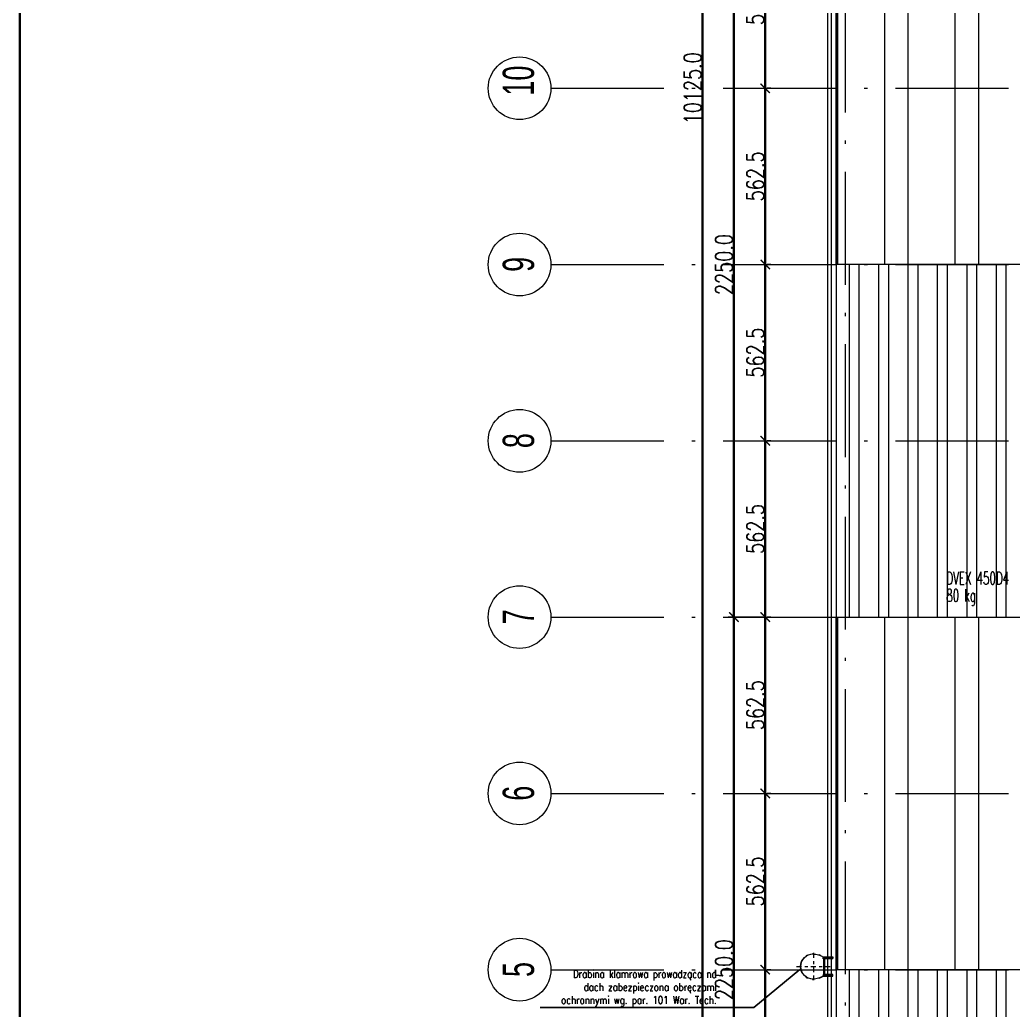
# Model space of a CAD drawing. Extents: x 6529560 to 6558080, y 5579316 to 5588131.
# Drawn here: x 6543241.51 to 6543273.21, y 5579528.18 to 5579559.78 of the extents above; entities that cross this region are included whole.
import ezdxf
from ezdxf.enums import TextEntityAlignment as Align

# ---------------------------------------------------------------- set-up
doc = ezdxf.new("R2010")
doc.units = 0
doc.header["$MEASUREMENT"] = 0
doc.header["$PDSIZE"] = -5
doc.linetypes.add('ACAD_ISO10W100', pattern=[18, 12, -3, 0, -3])
doc.linetypes.add('CENTER', pattern=[50.8, 31.75, -6.35, 6.35, -6.35])
doc.layers.get('0').update_dxf_attribs({"color": 2, "linetype": 'CONTINUOUS', "lineweight": 5})
doc.layers.get('Defpoints').update_dxf_attribs({"linetype": 'CONTINUOUS'})
doc.layers.add('.opisy', color=7, linetype='CONTINUOUS')
doc.layers.add('arch_osie opisy', color=1, linetype='CONTINUOUS')
for name, color, linetype, lineweight in [('.widok', 4, 'CONTINUOUS', 18), ('arch_osie', 181, 'CONTINUOUS', 5), ('arch_powierzchnia', 6, 'CONTINUOUS', 35), ('arch_sciany zewnętrzne', 94, 'CONTINUOUS', 18), ('arch_wymiary', 2, 'CONTINUOUS', 13), ('arch_zadaszenie', 76, 'CONTINUOUS', 15), ('arch_zadaszenie_raster', 76, 'CONTINUOUS', 15), ('IS_wentylacja opis', 7, 'CONTINUOUS', 18)]:
    doc.layers.add(name, color=color, linetype=linetype, lineweight=lineweight)
doc.styles.add('simplex', font='simplex.shx', dxfattribs={"width": 0.8})
doc.styles.get("Standard").update_dxf_attribs({"font": 'arial.ttf', "width": 0.75})
doc.styles.add('styl1', font='romans.shx', dxfattribs={"width": 0.75})
doc.dimstyles.new('wymiary hala', dxfattribs={"dimtxt": 0.55, "dimasz": 0.3, "dimexe": 0.18, "dimexo": 0.0625, "dimgap": 0.04, "dimtad": 1, "dimtoh": 1, "dimdec": 1, "dimlfac": 100, "dimzin": 0, "dimdsep": 46, "dimtxsty": 'styl1', "dimblk": 'ARCHTICK', "dimcen": 0.09, "dimadec": 0, "dimazin": 0, "dimtfac": 1, "dimtdec": 1, "dimtofl": 0, "dimtmove": 0, "dimatfit": 3, "dimldrblk": 'ARCHTICK', "dimfxl": 1, "dimtolj": 1, "dimtzin": 0, "dimarcsym": 0})
pattern_1 = [(90, (-75.1374, 0), (-2.25, 4e-16), []), (90, (-74.3874, 0.75), (-2.25, 4e-16), [])]
pattern_2 = [(90, (-75.1374, 0), (-0.9375, 2e-16), []), (90, (-74.8249, 0.3125), (-0.9375, 2e-16), [])]

# ---------------------------------------------------------------- blocks, each defined once
blk = doc.blocks.new('_ArchTick')
at = {"color": 0, "linetype": 'ByBlock', "const_width": 0.15}
blk.add_lwpolyline([(-0.5, -0.5), (0.5, 0.5)], dxfattribs=at)
blk = doc.blocks.new('*D145')
at = {"layer": 'arch_wymiary', "color": 0, "lineweight": -2, "transparency": 16777216}
for p, q in [((6543265.235, 5579608.22), (6543263.117, 5579608.22)), ((6543263.297, 5579608.22), (6543263.297, 5579506.97)), ((6543265.235, 5579506.97), (6543263.117, 5579506.97))]:
    blk.add_line(p, q, dxfattribs=at)
at = {"layer": 'Defpoints', "color": 0, "transparency": 16777216}
for p in [(6543265.297, 5579608.22), (6543263.297, 5579506.97), (6543265.297, 5579506.97)]:
    blk.add_point(p, dxfattribs=at)
at = {"layer": 'arch_wymiary', "color": 0, "lineweight": -2, "transparency": 16777216, "xscale": 0.3, "yscale": 0.3, "zscale": 0.3}
for p, rotation in [((6543263.297, 5579608.22), 90), ((6543263.297, 5579506.97), 270)]:
    blk.add_blockref('_ArchTick', p, dxfattribs=dict(at, rotation=rotation))
at = {"layer": 'arch_wymiary', "color": 0, "transparency": 16777216, "insert": (6543262.982, 5579557.595), "char_height": 0.55, "attachment_point": 5, "rotation": 90, "style": 'styl1'}
blk.add_mtext('\\A1;10125.0', dxfattribs=at)
blk = doc.blocks.new('*D148')
at = {"layer": 'arch_wymiary', "color": 0, "lineweight": -2, "transparency": 16777216}
for p, q in [((6543265.235, 5579563.22), (6543264.117, 5579563.22)), ((6543264.297, 5579563.22), (6543264.297, 5579540.72)), ((6543265.235, 5579540.72), (6543264.117, 5579540.72))]:
    blk.add_line(p, q, dxfattribs=at)
at = {"layer": 'Defpoints', "color": 0, "transparency": 16777216}
for p in [(6543265.297, 5579563.22), (6543264.297, 5579540.72), (6543265.297, 5579540.72)]:
    blk.add_point(p, dxfattribs=at)
at = {"layer": 'arch_wymiary', "color": 0, "lineweight": -2, "transparency": 16777216, "xscale": 0.3, "yscale": 0.3, "zscale": 0.3}
for p, rotation in [((6543264.297, 5579563.22), 90), ((6543264.297, 5579540.72), 270)]:
    blk.add_blockref('_ArchTick', p, dxfattribs=dict(at, rotation=rotation))
at = {"layer": 'arch_wymiary', "color": 0, "transparency": 16777216, "insert": (6543263.982, 5579551.97), "char_height": 0.55, "attachment_point": 5, "rotation": 90, "style": 'styl1'}
blk.add_mtext('\\A1;2250.0', dxfattribs=at)
blk = doc.blocks.new('*D149')
at = {"layer": 'arch_wymiary', "color": 0, "lineweight": -2, "transparency": 16777216}
for p, q in [((6543265.235, 5579540.72), (6543264.117, 5579540.72)), ((6543264.297, 5579540.72), (6543264.297, 5579518.22)), ((6543265.235, 5579518.22), (6543264.117, 5579518.22))]:
    blk.add_line(p, q, dxfattribs=at)
at = {"layer": 'Defpoints', "color": 0, "transparency": 16777216}
for p in [(6543265.297, 5579540.72), (6543264.297, 5579518.22), (6543265.297, 5579518.22)]:
    blk.add_point(p, dxfattribs=at)
at = {"layer": 'arch_wymiary', "color": 0, "lineweight": -2, "transparency": 16777216, "xscale": 0.3, "yscale": 0.3, "zscale": 0.3}
for p, rotation in [((6543264.297, 5579540.72), 90), ((6543264.297, 5579518.22), 270)]:
    blk.add_blockref('_ArchTick', p, dxfattribs=dict(at, rotation=rotation))
at = {"layer": 'arch_wymiary', "color": 0, "transparency": 16777216, "insert": (6543263.982, 5579529.47), "char_height": 0.55, "attachment_point": 5, "rotation": 90, "style": 'styl1'}
blk.add_mtext('\\A1;2250.0', dxfattribs=at)
blk = doc.blocks.new('*D159')
at = {"layer": 'arch_wymiary', "color": 0, "lineweight": -2, "transparency": 16777216}
for p, q in [((6543265.297, 5579563.22), (6543265.297, 5579557.595)), ((6543265.36, 5579563.22), (6543265.477, 5579563.22)), ((6543265.36, 5579557.595), (6543265.477, 5579557.595))]:
    blk.add_line(p, q, dxfattribs=at)
at = {"layer": 'Defpoints', "color": 0, "transparency": 16777216}
for p in [(6543265.297, 5579563.22), (6543265.297, 5579557.595), (6543265.297, 5579557.595)]:
    blk.add_point(p, dxfattribs=at)
at = {"layer": 'arch_wymiary', "color": 0, "lineweight": -2, "transparency": 16777216, "xscale": 0.3, "yscale": 0.3, "zscale": 0.3}
for p, rotation in [((6543265.297, 5579563.22), 90), ((6543265.297, 5579557.595), 270)]:
    blk.add_blockref('_ArchTick', p, dxfattribs=dict(at, rotation=rotation))
at = {"layer": 'arch_wymiary', "color": 0, "transparency": 16777216, "insert": (6543264.982, 5579560.408), "char_height": 0.55, "attachment_point": 5, "rotation": 90, "style": 'styl1'}
blk.add_mtext('\\A1;562.5', dxfattribs=at)
blk = doc.blocks.new('*D160')
at = {"layer": 'arch_wymiary', "color": 0, "lineweight": -2, "transparency": 16777216}
for p, q in [((6543265.297, 5579557.595), (6543265.297, 5579551.97)), ((6543265.36, 5579557.595), (6543265.477, 5579557.595)), ((6543265.36, 5579551.97), (6543265.477, 5579551.97))]:
    blk.add_line(p, q, dxfattribs=at)
at = {"layer": 'Defpoints', "color": 0, "transparency": 16777216}
for p in [(6543265.297, 5579557.595), (6543265.297, 5579551.97), (6543265.297, 5579551.97)]:
    blk.add_point(p, dxfattribs=at)
at = {"layer": 'arch_wymiary', "color": 0, "lineweight": -2, "transparency": 16777216, "xscale": 0.3, "yscale": 0.3, "zscale": 0.3}
for p, rotation in [((6543265.297, 5579557.595), 90), ((6543265.297, 5579551.97), 270)]:
    blk.add_blockref('_ArchTick', p, dxfattribs=dict(at, rotation=rotation))
at = {"layer": 'arch_wymiary', "color": 0, "transparency": 16777216, "insert": (6543264.982, 5579554.783), "char_height": 0.55, "attachment_point": 5, "rotation": 90, "style": 'styl1'}
blk.add_mtext('\\A1;562.5', dxfattribs=at)
blk = doc.blocks.new('*D161')
at = {"layer": 'arch_wymiary', "color": 0, "lineweight": -2, "transparency": 16777216}
for p, q in [((6543265.297, 5579551.97), (6543265.297, 5579546.345)), ((6543265.36, 5579551.97), (6543265.477, 5579551.97)), ((6543265.36, 5579546.345), (6543265.477, 5579546.345))]:
    blk.add_line(p, q, dxfattribs=at)
at = {"layer": 'Defpoints', "color": 0, "transparency": 16777216}
for p in [(6543265.297, 5579551.97), (6543265.297, 5579546.345), (6543265.297, 5579546.345)]:
    blk.add_point(p, dxfattribs=at)
at = {"layer": 'arch_wymiary', "color": 0, "lineweight": -2, "transparency": 16777216, "xscale": 0.3, "yscale": 0.3, "zscale": 0.3}
for p, rotation in [((6543265.297, 5579551.97), 90), ((6543265.297, 5579546.345), 270)]:
    blk.add_blockref('_ArchTick', p, dxfattribs=dict(at, rotation=rotation))
at = {"layer": 'arch_wymiary', "color": 0, "transparency": 16777216, "insert": (6543264.982, 5579549.158), "char_height": 0.55, "attachment_point": 5, "rotation": 90, "style": 'styl1'}
blk.add_mtext('\\A1;562.5', dxfattribs=at)
blk = doc.blocks.new('*D162')
at = {"layer": 'arch_wymiary', "color": 0, "lineweight": -2, "transparency": 16777216}
for p, q in [((6543265.297, 5579546.345), (6543265.297, 5579540.72)), ((6543265.36, 5579546.345), (6543265.477, 5579546.345)), ((6543265.36, 5579540.72), (6543265.477, 5579540.72))]:
    blk.add_line(p, q, dxfattribs=at)
at = {"layer": 'Defpoints', "color": 0, "transparency": 16777216}
for p in [(6543265.297, 5579546.345), (6543265.297, 5579540.72), (6543265.297, 5579540.72)]:
    blk.add_point(p, dxfattribs=at)
at = {"layer": 'arch_wymiary', "color": 0, "lineweight": -2, "transparency": 16777216, "xscale": 0.3, "yscale": 0.3, "zscale": 0.3}
for p, rotation in [((6543265.297, 5579546.345), 90), ((6543265.297, 5579540.72), 270)]:
    blk.add_blockref('_ArchTick', p, dxfattribs=dict(at, rotation=rotation))
at = {"layer": 'arch_wymiary', "color": 0, "transparency": 16777216, "insert": (6543264.982, 5579543.533), "char_height": 0.55, "attachment_point": 5, "rotation": 90, "style": 'styl1'}
blk.add_mtext('\\A1;562.5', dxfattribs=at)
blk = doc.blocks.new('*D163')
at = {"layer": 'arch_wymiary', "color": 0, "lineweight": -2, "transparency": 16777216}
for p, q in [((6543265.297, 5579540.72), (6543265.297, 5579535.095)), ((6543265.36, 5579540.72), (6543265.477, 5579540.72)), ((6543265.36, 5579535.095), (6543265.477, 5579535.095))]:
    blk.add_line(p, q, dxfattribs=at)
at = {"layer": 'Defpoints', "color": 0, "transparency": 16777216}
for p in [(6543265.297, 5579540.72), (6543265.297, 5579535.095), (6543265.297, 5579535.095)]:
    blk.add_point(p, dxfattribs=at)
at = {"layer": 'arch_wymiary', "color": 0, "lineweight": -2, "transparency": 16777216, "xscale": 0.3, "yscale": 0.3, "zscale": 0.3}
for p, rotation in [((6543265.297, 5579540.72), 90), ((6543265.297, 5579535.095), 270)]:
    blk.add_blockref('_ArchTick', p, dxfattribs=dict(at, rotation=rotation))
at = {"layer": 'arch_wymiary', "color": 0, "transparency": 16777216, "insert": (6543264.982, 5579537.908), "char_height": 0.55, "attachment_point": 5, "rotation": 90, "style": 'styl1'}
blk.add_mtext('\\A1;562.5', dxfattribs=at)
blk = doc.blocks.new('*D164')
at = {"layer": 'arch_wymiary', "color": 0, "lineweight": -2, "transparency": 16777216}
for p, q in [((6543265.297, 5579535.095), (6543265.297, 5579529.47)), ((6543265.36, 5579535.095), (6543265.477, 5579535.095)), ((6543265.36, 5579529.47), (6543265.477, 5579529.47))]:
    blk.add_line(p, q, dxfattribs=at)
at = {"layer": 'Defpoints', "color": 0, "transparency": 16777216}
for p in [(6543265.297, 5579535.095), (6543265.297, 5579529.47), (6543265.297, 5579529.47)]:
    blk.add_point(p, dxfattribs=at)
at = {"layer": 'arch_wymiary', "color": 0, "lineweight": -2, "transparency": 16777216, "xscale": 0.3, "yscale": 0.3, "zscale": 0.3}
for p, rotation in [((6543265.297, 5579535.095), 90), ((6543265.297, 5579529.47), 270)]:
    blk.add_blockref('_ArchTick', p, dxfattribs=dict(at, rotation=rotation))
at = {"layer": 'arch_wymiary', "color": 0, "transparency": 16777216, "insert": (6543264.982, 5579532.283), "char_height": 0.55, "attachment_point": 5, "rotation": 90, "style": 'styl1'}
blk.add_mtext('\\A1;562.5', dxfattribs=at)
blk = doc.blocks.new('*D165')
at = {"layer": 'arch_wymiary', "color": 0, "lineweight": -2, "transparency": 16777216}
for p, q in [((6543265.297, 5579529.47), (6543265.297, 5579523.845)), ((6543265.36, 5579529.47), (6543265.477, 5579529.47)), ((6543265.36, 5579523.845), (6543265.477, 5579523.845))]:
    blk.add_line(p, q, dxfattribs=at)
at = {"layer": 'Defpoints', "color": 0, "transparency": 16777216}
for p in [(6543265.297, 5579529.47), (6543265.297, 5579523.845), (6543265.297, 5579523.845)]:
    blk.add_point(p, dxfattribs=at)
at = {"layer": 'arch_wymiary', "color": 0, "lineweight": -2, "transparency": 16777216, "xscale": 0.3, "yscale": 0.3, "zscale": 0.3}
for p, rotation in [((6543265.297, 5579529.47), 90), ((6543265.297, 5579523.845), 270)]:
    blk.add_blockref('_ArchTick', p, dxfattribs=dict(at, rotation=rotation))
at = {"layer": 'arch_wymiary', "color": 0, "transparency": 16777216, "insert": (6543264.982, 5579526.658), "char_height": 0.55, "attachment_point": 5, "rotation": 90, "style": 'styl1'}
blk.add_mtext('\\A1;562.5', dxfattribs=at)
blk = doc.blocks.new('A$C76F102B3')
h = blk.add_hatch()
h.set_pattern_fill('ANSI37', color=0, style=0)
h.set_pattern_definition([(45, (-12575.1256, -3175.756), (-2.245064, 2.245064), []), (135, (-12575.1256, -3175.756), (-2.245064, -2.245064), [])])
h.paths.add_polyline_path([(-274, 1092), (-308, 1092, -0.414214), (-315, 1099), (-315, 1134, 0.414214), (-318, 1137), (-320, 1137), (-320, 1087), (-270, 1087), (-270, 1088, 0.414214)])
h = blk.add_hatch()
h.set_pattern_fill('ANSI37', color=0, style=0)
h.set_pattern_definition([(315, (-12575.1256, 4849.756), (-2.245064, -2.245064), []), (225, (-12575.1256, 4849.756), (-2.245064, 2.245064), [])])
h.paths.add_polyline_path([(-274, 582), (-308, 582, 0.414214), (-315, 575), (-315, 540, -0.414214), (-318, 537), (-320, 537), (-320, 587), (-270, 587), (-270, 585, -0.414214)])
at = {"color": 0, "linetype": 'CENTER', "ltscale": 5}
for p, q in [((-635, 404), (-635, 1270)), ((-1170, 837), (-100, 837))]:
    blk.add_line(p, q, dxfattribs=at)
at = {"color": 0}
for p, q in [((-1003, 1019), (-979, 1062)), ((-999, 1016), (-1003, 1019)), ((-974, 1060), (-999, 1016)), ((-979, 1062), (-974, 1060)), ((-863, 1178), (-820, 1204)), ((-860, 1174), (-863, 1178)), ((-817, 1200), (-860, 1174)), ((-820, 1204), (-817, 1200)), ((-662, 1247), (-612, 1247)), ((-662, 1242), (-662, 1247)), ((-612, 1242), (-662, 1242)), ((-612, 1247), (-612, 1242)), ((-446, 1212), (-448, 1207)), ((-448, 1207), (-402, 1188)), ((-400, 1193), (-446, 1212)), ((-402, 1188), (-400, 1193)), ((-315, 1112), (-295, 1092)), ((-308, 587), (-308, 1087)), ((-301, 1098), (-10, 1098)), ((-282, 587), (-282, 1087)), ((-1040, 862), (-1045, 862)), ((-1045, 862), (-1045, 812)), ((-1045, 812), (-1040, 812)), ((-1040, 812), (-1040, 862)), ((-999, 658), (-1003, 655)), ((-1003, 655), (-979, 612)), ((-974, 614), (-999, 658)), ((-979, 612), (-974, 614)), ((-860, 500), (-863, 496)), ((-863, 496), (-820, 470)), ((-817, 474), (-860, 500)), ((-820, 470), (-817, 474)), ((-612, 432), (-662, 432)), ((-662, 432), (-662, 427)), ((-662, 427), (-612, 427)), ((-612, 427), (-612, 432)), ((-448, 467), (-402, 486)), ((-446, 462), (-448, 467)), ((-400, 481), (-446, 462)), ((-402, 486), (-400, 481)), ((-315, 562), (-295, 582)), ((-301, 576), (-10, 576))]:
    blk.add_line(p, q, dxfattribs=at)
at = {"color": 0, "ltscale": 5}
for p, q in [((-305, 587), (-305, 1087)), ((-285, 587), (-285, 1087))]:
    blk.add_line(p, q, dxfattribs=at)
at = {"color": 0}
for points in [[(-320, 1087), (-320, 1137), (-318, 1137, -0.414214), (-315, 1134), (-315, 1099, 0.414214), (-308, 1092), (-274, 1092, -0.414214), (-270, 1088), (-270, 1087)], [(-320, 587), (-320, 537), (-318, 537, 0.414214), (-315, 540), (-315, 575, -0.414214), (-308, 582), (-274, 582, 0.414214), (-270, 585), (-270, 587)]]:
    blk.add_lwpolyline(points, format="xyb", close=True, dxfattribs=at)
for points in [[(-315, 1112), (-315, 1142), (-10, 1142), (-10, 1092), (-295, 1092)], [(-315, 562), (-315, 532), (-10, 532), (-10, 582), (-295, 582)]]:
    blk.add_lwpolyline(points, dxfattribs=at)
for centre, radius, start, end in [((-635, 837), 405, 90, 270), ((-635, 837), 400, 90, 270), ((-659, 611), 632, 56.954, 87.8155), ((-665, 579), 658, 57.7752, 87.3583), ((-665, 1095), 658, 272.6417, 302.2248), ((-659, 1063), 632, 272.1845, 303.046)]:
    blk.add_arc(centre, radius, start, end, dxfattribs=at)

msp = doc.modelspace()

# ---------------------------------------------------------------- hatches: boundary and pattern name
at = {"layer": 'arch_zadaszenie_raster'}
h = msp.add_hatch(dxfattribs=at)
h.set_pattern_fill('ANSI32,_O', color=256, scale=6, angle=45)
h.set_pattern_definition(pattern_1)
h.paths.add_polyline_path([(6543267.5571, 5579563.2196), (6543376.1571, 5579563.2196), (6543376.1571, 5579551.9702), (6543267.5571, 5579551.9702)])
h.paths.add_polyline_path([(6543357.8771, 5579557.7262), (6543360.4371, 5579557.7262), (6543360.4371, 5579555.8662), (6543357.8771, 5579555.8662)], flags=16)
h.paths.add_polyline_path([(6543345.8771, 5579557.7267), (6543348.4371, 5579557.7267), (6543348.4371, 5579555.8667), (6543345.8771, 5579555.8667)], flags=16)
h.paths.add_polyline_path([(6543333.8771, 5579557.7265), (6543336.4371, 5579557.7265), (6543336.4371, 5579555.8665), (6543333.8771, 5579555.8665)], flags=16)
h.paths.add_polyline_path([(6543282.8571, 5579554.2197), (6543321.8571, 5579554.2197), (6543321.8571, 5579551.9702), (6543282.8571, 5579551.9702)])
h = msp.add_hatch(dxfattribs=at)
h.set_pattern_fill('ANSI32,_O', color=256, scale=2.5, angle=45)
h.set_pattern_definition(pattern_2)
h.paths.add_polyline_path([(6543376.1571, 5579551.9702), (6543267.5571, 5579551.9702), (6543267.5571, 5579540.7202), (6543376.1571, 5579540.7202)])
h.paths.add_polyline_path([(6543339.8771, 5579548.0739), (6543342.4371, 5579548.0739), (6543342.4371, 5579546.2139), (6543339.8771, 5579546.2139)], flags=16)
h.paths.add_polyline_path([(6543351.8771, 5579548.0739), (6543354.4371, 5579548.0739), (6543354.4371, 5579546.2139), (6543351.8771, 5579546.2139)], flags=16)
h.paths.add_polyline_path([(6543363.8771, 5579548.0739), (6543366.4371, 5579548.0739), (6543366.4371, 5579546.2139), (6543363.8771, 5579546.2139)], flags=16)
h.paths.add_polyline_path([(6543282.8571, 5579551.9702), (6543321.8571, 5579551.9702), (6543321.8571, 5579549.7202), (6543282.8571, 5579549.7202)], flags=16)
h = msp.add_hatch(dxfattribs=at)
h.set_pattern_fill('ANSI32,_O', color=256, scale=6, angle=45)
h.set_pattern_definition(pattern_1)
h.paths.add_polyline_path([(6543267.5572, 5579540.7202), (6543376.1571, 5579540.7202), (6543376.1571, 5579529.4702), (6543267.5572, 5579529.4702)])
h.paths.add_polyline_path([(6543357.8771, 5579535.2262), (6543360.4371, 5579535.2262), (6543360.4371, 5579533.3662), (6543357.8771, 5579533.3662)], flags=16)
h.paths.add_polyline_path([(6543345.8771, 5579535.2267), (6543348.4371, 5579535.2267), (6543348.4371, 5579533.3667), (6543345.8771, 5579533.3667)], flags=16)
h.paths.add_polyline_path([(6543333.8771, 5579535.2262), (6543336.4371, 5579535.2262), (6543336.4371, 5579533.3662), (6543333.8771, 5579533.3662)], flags=16)
h.paths.add_polyline_path([(6543282.8571, 5579531.7202), (6543321.8571, 5579531.7202), (6543321.8571, 5579529.4702), (6543282.8571, 5579529.4703)])
h = msp.add_hatch(dxfattribs=at)
h.set_pattern_fill('ANSI32,_O', color=256, scale=2.5, angle=45)
h.set_pattern_definition(pattern_2)
h.paths.add_polyline_path([(6543376.1571, 5579529.4702), (6543267.5572, 5579529.4702), (6543267.5572, 5579518.2102), (6543376.1571, 5579518.2102)])
h.paths.add_polyline_path([(6543339.8771, 5579525.5739), (6543342.4371, 5579525.5739), (6543342.4371, 5579523.7139), (6543339.8771, 5579523.7139)], flags=16)
h.paths.add_polyline_path([(6543351.8771, 5579525.5739), (6543354.4371, 5579525.5739), (6543354.4371, 5579523.7139), (6543351.8771, 5579523.7139)], flags=16)
h.paths.add_polyline_path([(6543363.8771, 5579525.5739), (6543366.4371, 5579525.5739), (6543366.4371, 5579523.7139), (6543363.8771, 5579523.7139)], flags=16)
h.paths.add_polyline_path([(6543282.8571, 5579529.4702), (6543321.8571, 5579529.4702), (6543321.8571, 5579527.2202), (6543282.8571, 5579527.2202)])

# ---------------------------------------------------------------- linework, layer by layer
at = {"layer": '.opisy'}
msp.add_lwpolyline([(6543258.1127, 5579528.2597), (6543264.9297, 5579528.2597), (6543266.4019, 5579529.4785)], dxfattribs=at)
at = {"layer": 'arch_osie', "linetype": 'ACAD_ISO10W100', "ltscale": 0.3, "extrusion": (-4.94832e-09, -8.0265e-10, 1)}
for points in [[(6543267.8571, 5579501.825), (6543267.8571, 5579613.6084)], [(6543258.4571, 5579557.5952), (6543273.0571, 5579557.5952)], [(6543258.4571, 5579551.9702), (6543273.0571, 5579551.9702)], [(6543258.4571, 5579546.3452), (6543273.0571, 5579546.3452)], [(6543258.4571, 5579540.7202), (6543385.2571, 5579540.7202)], [(6543258.4571, 5579535.0952), (6543273.0571, 5579535.0952)], [(6543258.4571, 5579529.4702), (6543273.0571, 5579529.4702)]]:
    msp.add_lwpolyline(points, dxfattribs=at)
at = {"layer": 'arch_osie'}
for centre in [(6543257.4571, 5579557.5952, 13.8796), (6543257.4571, 5579551.9702, 13.8796), (6543257.4571, 5579546.3452, 13.8796), (6543257.4571, 5579540.7202, 13.8796), (6543257.4571, 5579535.0952, 13.8796), (6543257.4571, 5579529.4702, 13.8796)]:
    msp.add_circle(centre, 1, dxfattribs=at)
at = {"layer": 'arch_powierzchnia'}
for points in [[(6543241.5105, 5579440.4581), (6544098.1793, 5579440.4581), (6544098.1793, 5579693.1461), (6543241.5105, 5579693.1461)], [(6543241.5105, 5579440.4581), (6543408.6673, 5579440.4581), (6543408.6673, 5579693.1461), (6543241.5105, 5579693.1461)], [(6543263.2971, 5579612.7802), (6543380.4171, 5579612.7802), (6543380.4171, 5579502.4102), (6543263.2971, 5579502.4102)], [(6543264.2971, 5579611.7802), (6543379.4171, 5579611.7802), (6543379.4171, 5579503.4102), (6543264.2971, 5579503.4102)], [(6543265.2971, 5579610.7802), (6543378.4171, 5579610.7802), (6543378.4171, 5579504.4102), (6543265.2971, 5579504.4102)]]:
    msp.add_lwpolyline(points, close=True, dxfattribs=at)
at = {"layer": 'arch_sciany zewnętrzne'}
for points in [[(6543267.2971, 5579608.7802), (6543376.4171, 5579608.7802), (6543376.4171, 5579506.4102), (6543267.2971, 5579506.4102)], [(6543267.3972, 5579608.6802), (6543267.3972, 5579517.9701), (6543376.3171, 5579517.9701), (6543376.3171, 5579608.6802)], [(6543267.5572, 5579608.5202), (6543267.5572, 5579518.2102), (6543376.1571, 5579518.2102), (6543376.1571, 5579608.5202)]]:
    msp.add_lwpolyline(points, close=True, dxfattribs=at)
at = {"layer": 'arch_zadaszenie'}
for points in [[(6543267.5571, 5579563.2196), (6543376.1571, 5579563.2196), (6543376.1571, 5579551.9702), (6543267.5571, 5579551.9702)], [(6543376.1571, 5579551.9702), (6543267.5571, 5579551.9702), (6543267.5571, 5579540.7202), (6543376.1571, 5579540.7202)], [(6543267.5572, 5579540.7202), (6543376.1571, 5579540.7202), (6543376.1571, 5579529.4702), (6543267.5572, 5579529.4702)], [(6543376.1571, 5579529.4702), (6543267.5572, 5579529.4702), (6543267.5572, 5579518.2102), (6543376.1571, 5579518.2102)]]:
    msp.add_lwpolyline(points, close=True, dxfattribs=at)

# ---------------------------------------------------------------- block references
at = {"layer": '.widok', "linetype": 'Continuous', "xscale": -0.001, "yscale": 0.001, "zscale": 0.001, "rotation": 180}
msp.add_blockref('A$C76F102B3', (6543267.4671, 5579530.4072, 13.8796), dxfattribs=at)

# ---------------------------------------------------------------- texts
at = {"layer": '.opisy', "lineweight": 18, "insert": (6543263.7465, 5579529.459), "char_height": 0.25, "width": 6.181171, "attachment_point": 3, "style": 'simplex'}
msp.add_mtext('Drabina klamrowa prowadząca na \\Pdach zabezpieczona obręczami ochronnymi wg. par. 101 War. Tech. ', dxfattribs=at)
at = {"layer": 'arch_osie opisy', "char_height": 1, "width": 1.5, "attachment_point": 1, "rotation": 90}
for s, insert in [('{\\fArial Narrow|b0|i0|c238|p34;10}', (6543256.9191, 5579557.362, 13.8796)), ('{\\fArial Narrow|b0|i0|c238|p34;9}', (6543256.9191, 5579551.737, 13.8796)), ('{\\fArial Narrow|b0|i0|c238|p34;8}', (6543256.9191, 5579546.112, 13.8796)), ('{\\fArial Narrow|b0|i0|c238|p34;7\\P}', (6543256.9191, 5579540.487, 13.8796)), ('{\\fArial Narrow|b0|i0|c238|p34;6}', (6543256.9191, 5579534.862, 13.8796)), ('{\\fArial Narrow|b0|i0|c238|p34;5}', (6543256.9191, 5579529.237, 13.8796))]:
    msp.add_mtext(s, dxfattribs=dict(at, insert=insert))
at = {"layer": 'IS_wentylacja opis', "style": 'simplex', "width": 0.6}
for s, p in [('DVEX 450D4', (6543271.0744, 5579541.9613, 21.4455)), ('80 kg', (6543271.0744, 5579541.4146, 21.4455))]:
    msp.add_text(s, height=0.4, dxfattribs=at).set_placement(p, align=Align.MIDDLE_LEFT)

# ---------------------------------------------------------------- dimensions: what is measured, and where the dimension line sits
at = {"layer": 'arch_wymiary'}
dim = msp.add_linear_dim(base=(6543263.2971, 5579506.9702), p1=(6543265.2971, 5579608.2202, 6.5405), p2=(6543265.2971, 5579506.9702, 13.9164), angle=90, dimstyle='wymiary hala', dxfattribs=at)
dim.commit()
dim.dimension.update_dxf_attribs({"geometry": '*D145', "text_midpoint": (6543262.9821, 5579557.5952)})
for base, p1, p2, picture, middle in [((6543264.2971, 5579540.7202), (6543265.2971, 5579563.2202, 6.5405), (6543265.2971, 5579540.7202, 6.5405), '*D148', (6543263.9821, 5579551.9702)), ((6543265.2971, 5579557.5952), (6543265.2971, 5579563.2202, 13.9164), (6543265.2971, 5579557.5952, 6.5405), '*D159', (6543264.9821, 5579560.4077)), ((6543265.2971, 5579551.9702), (6543265.2971, 5579557.5952, 6.5405), (6543265.2971, 5579551.9702, 6.5405), '*D160', (6543264.9821, 5579554.7827)), ((6543265.2971, 5579546.3452), (6543265.2971, 5579551.9702, 6.5405), (6543265.2971, 5579546.3452, 13.9164), '*D161', (6543264.9821, 5579549.1577)), ((6543265.2971, 5579540.7202), (6543265.2971, 5579546.3452, 13.9164), (6543265.2971, 5579540.7202, 13.9164), '*D162', (6543264.9821, 5579543.5327)), ((6543264.2971, 5579518.2202), (6543265.2971, 5579540.7202, 6.5405), (6543265.2971, 5579518.2202, 13.9164), '*D149', (6543263.9821, 5579529.4702)), ((6543265.2971, 5579535.0952), (6543265.2971, 5579540.7202, 13.9164), (6543265.2971, 5579535.0952, 6.5405), '*D163', (6543264.9821, 5579537.9077)), ((6543265.2971, 5579529.4702), (6543265.2971, 5579535.0952, 6.5405), (6543265.2971, 5579529.4702, 13.9164), '*D164', (6543264.9821, 5579532.2827)), ((6543265.2971, 5579523.8452), (6543265.2971, 5579529.4702, 13.9164), (6543265.2971, 5579523.8452, 6.5405), '*D165', (6543264.9821, 5579526.6577))]:
    dim = msp.add_linear_dim(base=base, p1=p1, p2=p2, angle=90, dimstyle='wymiary hala', override={"dimtmove": 1}, dxfattribs=at)
    dim.commit()
    dim.dimension.update_dxf_attribs({"geometry": picture, "text_midpoint": middle})

doc.saveas('drawing.dxf')
